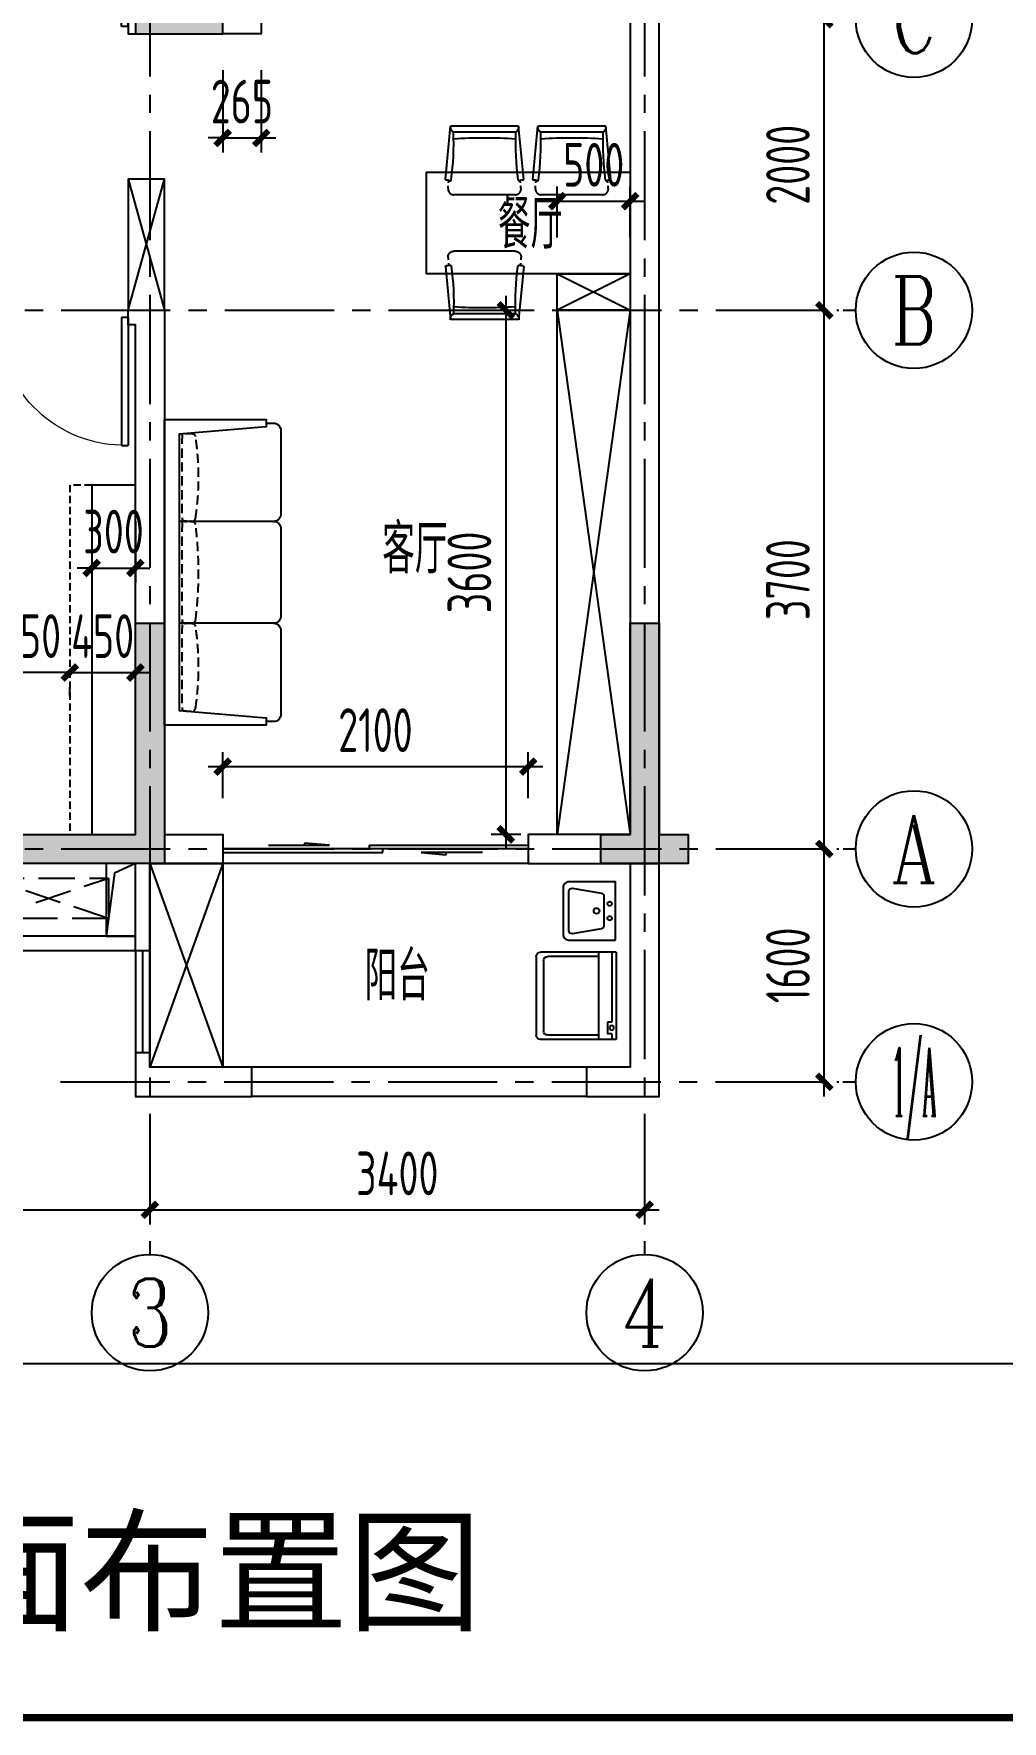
# Model space of a CAD drawing. Header units: millimetres. Extents: x -114775 to 99427, y -123028 to 12078.
# Drawn here: x 29075 to 35732, y -74442 to -62850 of the extents above; entities that cross this region are included whole.
import ezdxf
from ezdxf.enums import TextEntityAlignment as Align

# ---------------------------------------------------------------- set-up
doc = ezdxf.new("R2010")
doc.units = ezdxf.units.MM
doc.header["$LTSCALE"] = 1000
for name, pattern in [('1', [0.375, 0.25, -0.125]), ('CENTER', [50.8, 31.75, -6.35, 6.35, -6.35]), ('CENTER2', [1.125, 0.75, -0.125, 0.125, -0.125]), ('DASH', [0.35, 0.25, -0.1]), ('DASHED', [19.05, 12.7, -6.35])]:
    doc.linetypes.add(name, pattern=pattern)
doc.layers.get('0').update_dxf_attribs({"linetype": 'CONTINUOUS'})
doc.layers.get('Defpoints').update_dxf_attribs({"color": 6, "linetype": 'CONTINUOUS'})
for name, color, linetype in [('6#轴网(1-4)20181120$0$11 12 17 18 19 20 21 22-ZW$0$AXIS_轴号_A', 8, 'CONTINUOUS'), ('6#轴网(1-4)20181120$0$11 12 17 18 19 20 21 22-ZW$0$AXIS_轴文_A', 8, 'CONTINUOUS'), ('6#轴网(1-4)20181120$0$AXIS_TEXT', 8, 'CONTINUOUS'), ('A-Lvtry', 5, 'CONTINUOUS'), ('A-洞口', 105, 'CONTINUOUS'), ('A-烟气道', 105, 'CONTINUOUS'), ('A-看线', 105, 'CONTINUOUS'), ('A-空调室外机', 5, 'DASH'), ('AE-FLOR', 151, 'CONTINUOUS'), ('AXIS', 253, 'CENTER'), ('BORDER', 7, 'CONTINUOUS'), ('DIM', 3, 'CONTINUOUS'), ('P-活动家具', 146, 'CONTINUOUS'), ('PUB_HATCH', 8, 'CONTINUOUS'), ('PUB_TEXT', 7, 'CONTINUOUS'), ('S-ANNO-REVS', 1, 'CONTINUOUS'), ('WALL', 2, 'CONTINUOUS'), ('WINDOW', 4, 'CONTINUOUS'), ('剪力墙', 6, 'CONTINUOUS'), ('家具', 8, 'CONTINUOUS'), ('栏杆', 142, 'CONTINUOUS')]:
    doc.layers.add(name, color=color, linetype=linetype)
doc.layers.add('A-area', color=23, linetype='CONTINUOUS', plot=False)
doc.layers.add('A-FUR', color=8, linetype='CONTINUOUS', plot=False)
doc.styles.add('6#轴网(1-4)20181120$0$11 12 17 18 19 20 21 22-ZW$0$_TCH_AXIS', font='COMPLEX', dxfattribs={"bigfont": 'GBCBIG'})
doc.styles.add('6#轴网(1-4)20181120$0$COMPLEX', font='COMPLEX')
doc.styles.get("Standard").update_dxf_attribs({"font": 'tssdeng.shx', "bigfont": 'tssdchn.shx'})
doc.styles.add('ZZ', font='tssdeng.shx', dxfattribs={"width": 0.7, "bigfont": 'tssdchn.shx'})
doc.styles.add('黑体', font='simhei.ttf')
doc.dimstyles.new('TSSD_100_100', dxfattribs={"dimtxt": 300, "dimasz": 100, "dimexe": 100, "dimexo": 250, "dimgap": 100, "dimtad": 1, "dimdec": 0, "dimzin": 0, "dimdsep": 46, "dimtxsty": 'ZZ', "dimblk": 'ARCHTICK', "dimcen": 0, "dimdle": 100, "dimclrd": 256, "dimclrt": 7, "dimadec": 0, "dimazin": 0, "dimtfac": 1, "dimtdec": 0, "dimtix": 1, "dimtmove": 2, "dimatfit": 3, "dimfxl": 0, "dimtolj": 1, "dimtzin": 0, "dimarcsym": 0})

# ---------------------------------------------------------------- blocks, each defined once
blk = doc.blocks.new('__附着_A10-SGT-95户型_TEN24QEP_设计区$0$A-Toilet-9')
for p, q in [((-300, 0), (-300, 520)), ((-270, 550), (270, 550)), ((-270, 120), (-270, 470)), ((-240, 500), (240, 500)), ((270, 120), (270, 470)), ((300, 0), (300, 520)), ((-300, 120), (300, 120)), ((-300, 30), (180, 30)), ((-300, 0), (300, 0)), ((180, 60), (260, 60)), ((180, 30), (180, 60)), ((260, 30), (260, 60)), ((260, 30), (300, 30))]:
    blk.add_line(p, q)
blk.add_circle((220, 30), 15)
for centre, start, end in [((-270, 520), 90, 180), ((-240, 470), 90, 180), ((240, 470), 0, 90), ((270, 520), 0, 90)]:
    blk.add_arc(centre, 30, start, end)
blk = doc.blocks.new('__附着_A10-SGT-95户型_TEN24QEP_设计区$0$A-Kitchen-9')
at = {"ltscale": 0.6}
blk.add_line((400, -320), (400, 0), dxfattribs=at)
blk.add_lwpolyline([(400, 0), (0, 0), (0, -320, 0.414214), (40, -360), (360, -360, 0.414214), (400, -320)], format="xyb", dxfattribs=at)
blk.add_lwpolyline([(400, 0), (0, 0), (0, -320, 0.414214), (40, -360), (360, -360, 0.414214), (400, -320)], format="xyb", dxfattribs=at)
blk.add_lwpolyline([(323, -97), (356, -297, -0.463455), (336, -320), (64, -320, -0.463455), (44, -297), (77, -97, -0.366629), (97, -80), (303, -80, -0.366629)], format="xyb", close=True, dxfattribs=at)
blk.add_lwpolyline([(323, -97), (356, -297, -0.463455), (336, -320), (64, -320, -0.463455), (44, -297), (77, -97, -0.366629), (97, -80), (303, -80, -0.366629)], format="xyb", close=True, dxfattribs=at)
for centre, radius in [((150, -40), 15), ((200, -130), 20), ((250, -40), 15)]:
    blk.add_circle(centre, radius, dxfattribs=at)
blk = doc.blocks.new('chair4')
at = {"linetype": 'DASH', "ltscale": 200}
for p, q in [((-426, 250), (-410, 249)), ((-470, 211), (-470, -211)), ((-426, -250), (-410, -249))]:
    blk.add_line(p, q, dxfattribs=at)
at = {"ltscale": 20}
for p, q in [((-389, 247), (-372, 245)), ((-365, 269), (0, 234)), ((0, 234), (0, -234)), ((-40, 214), (-40, -214)), ((-389, -247), (-372, -245)), ((-365, -269), (0, -234))]:
    blk.add_line(p, q, dxfattribs=at)
at = {"linetype": 'DASH', "ltscale": 200, "extrusion": (0, 0, -1)}
for centre, start_param, end_param in [((-430, 211), 3.926991, 5.586837), ((-430, -211), 2.267145, 3.926991)]:
    blk.add_ellipse(centre, major_axis=(28.3, 28.3), ratio=1, start_param=start_param, end_param=end_param, dxfattribs=at)
at = {"ltscale": 20, "extrusion": (0, 0, -1)}
for centre, major_axis, ratio, start_param, end_param in [((-366, 237), (5.66, -5.66), 1, 0.914477, 2.702691), ((-440, 264), (50.3, 50.3), 1, 0.774487, 1.131895), ((-365, 265), (2.83, 2.83), 1, 3.91608, 5.586837), ((-6, 198), (26.3, 26.3), 1, 4.375488, 5.671939), ((-125, 1886), (-1792, 85), 0.932857, 4.621064, 4.803714), ((-2033, -2), (-3, 2384), 0.819086, 1.481782, 1.659811), ((-366, -237), (5.66, 5.66), 1, 3.580494, 5.368708), ((-125, -1886), (1792, 85), 0.932857, 4.621064, 4.803714), ((-6, -198), (26.3, 26.3), 1, 2.182042, 3.478494), ((-440, -264), (50.3, -50.3), 1, -1.131895, -0.774487), ((-365, -265), (2.83, -2.83), 1, 0.696349, 2.367105)]:
    blk.add_ellipse(centre, major_axis=major_axis, ratio=ratio, start_param=start_param, end_param=end_param, dxfattribs=at)
blk = doc.blocks.new('dwefe')
blk.add_lwpolyline([(36957, 174333), (38357, 174333), (38357, 175033), (36957, 175033)], close=True)
at = {"extrusion": (0, 0, -1), "xscale": -1, "zscale": -1, "rotation": 270}
for p in [(-37357, 175347), (-37957, 175347)]:
    blk.add_blockref('chair4', p, dxfattribs=at)
at = {"xscale": -1, "rotation": 90}
blk.add_blockref('chair4', (37957, 174019), dxfattribs=at)
blk = doc.blocks.new('6#轴网(1-4)20181120$0$_AXISO')
at = {"color": 8}
blk.add_circle((0, 0), 0.5, dxfattribs=at)
at = {"layer": '6#轴网(1-4)20181120$0$AXIS_TEXT', "color": 8, "style": '6#轴网(1-4)20181120$0$COMPLEX', "width": 1.041667}
blk.add_attdef('A', text='', height=0.56, dxfattribs=at).set_placement((-0.25, -0.28), (0.25, -0.28), align=Align.FIT)
blk = doc.blocks.new('_ArchTick')
at = {"color": 0, "linetype": 'ByBlock', "const_width": 0.4}
blk.add_lwpolyline([(-0.5, -0.5), (0.5, 0.5)], dxfattribs=at)
blk = doc.blocks.new('*D359')
at = {"layer": 'Defpoints', "color": 0}
for p in [(3400, -1600), (0, -1725), (3400, -2379)]:
    blk.add_point(p, dxfattribs=at)
at = {"layer": 'DIM', "color": 0, "lineweight": -2}
for p, q in [((3400, -1850), (3400, -2479)), ((0, -1975), (0, -2479))]:
    blk.add_line(p, q, dxfattribs=at)
at = {"layer": 'DIM', "lineweight": -2}
blk.add_line((-100, -2379), (3500, -2379), dxfattribs=at)
at = {"layer": 'DIM', "lineweight": -2, "xscale": 100, "yscale": 100, "zscale": 100, "rotation": 180}
blk.add_blockref('_ArchTick', (0, -2379), dxfattribs=at)
at = {"layer": 'DIM', "lineweight": -2, "xscale": 100, "yscale": 100, "zscale": 100}
blk.add_blockref('_ArchTick', (3400, -2379), dxfattribs=at)
at = {"layer": 'DIM', "color": 7, "insert": (1700, -2129), "char_height": 300, "attachment_point": 5, "style": 'ZZ'}
blk.add_mtext('\\A1;3400', dxfattribs=at)
blk = doc.blocks.new('*D360')
at = {"layer": 'Defpoints', "color": 0}
for p in [(3400, -1600), (6800, -1600), (6800, -2379)]:
    blk.add_point(p, dxfattribs=at)
at = {"layer": 'DIM', "color": 0, "lineweight": -2}
for p, q in [((3400, -1850), (3400, -2479)), ((6800, -1850), (6800, -2479))]:
    blk.add_line(p, q, dxfattribs=at)
at = {"layer": 'DIM', "lineweight": -2}
blk.add_line((3300, -2379), (6900, -2379), dxfattribs=at)
at = {"layer": 'DIM', "lineweight": -2, "xscale": 100, "yscale": 100, "zscale": 100, "rotation": 180}
blk.add_blockref('_ArchTick', (3400, -2379), dxfattribs=at)
at = {"layer": 'DIM', "lineweight": -2, "xscale": 100, "yscale": 100, "zscale": 100}
blk.add_blockref('_ArchTick', (6800, -2379), dxfattribs=at)
at = {"layer": 'DIM', "color": 7, "insert": (5100, -2129), "char_height": 300, "attachment_point": 5, "style": 'ZZ'}
blk.add_mtext('\\A1;3400', dxfattribs=at)
blk = doc.blocks.new('*D364')
at = {"layer": 'Defpoints', "color": 0}
for p in [(7872, 100), (8035, 100), (7872, -1500)]:
    blk.add_point(p, dxfattribs=at)
at = {"layer": 'DIM', "lineweight": -2}
blk.add_line((8035, -1600), (8035, 200), dxfattribs=at)
at = {"layer": 'DIM', "color": 0, "lineweight": -2}
for p, q in [((8122, 100), (8135, 100)), ((8122, -1500), (8135, -1500))]:
    blk.add_line(p, q, dxfattribs=at)
at = {"layer": 'DIM', "lineweight": -2, "xscale": 100, "yscale": 100, "zscale": 100}
for p, rotation in [((8035, 100), 90), ((8035, -1500), 270)]:
    blk.add_blockref('_ArchTick', p, dxfattribs=dict(at, rotation=rotation))
at = {"layer": 'DIM', "color": 7, "insert": (7785, -700), "char_height": 300, "attachment_point": 5, "rotation": 90, "style": 'ZZ'}
blk.add_mtext('\\A1;1600', dxfattribs=at)
blk = doc.blocks.new('*D365')
at = {"layer": 'Defpoints', "color": 0}
for p in [(7872, 3800), (8035, 3800), (7872, 100)]:
    blk.add_point(p, dxfattribs=at)
at = {"layer": 'DIM', "lineweight": -2}
blk.add_line((8035, 0), (8035, 3900), dxfattribs=at)
at = {"layer": 'DIM', "color": 0, "lineweight": -2}
for p, q in [((8122, 3800), (8135, 3800)), ((8122, 100), (8135, 100))]:
    blk.add_line(p, q, dxfattribs=at)
at = {"layer": 'DIM', "lineweight": -2, "xscale": 100, "yscale": 100, "zscale": 100}
for p, rotation in [((8035, 3800), 90), ((8035, 100), 270)]:
    blk.add_blockref('_ArchTick', p, dxfattribs=dict(at, rotation=rotation))
at = {"layer": 'DIM', "color": 7, "insert": (7785, 1950), "char_height": 300, "attachment_point": 5, "rotation": 90, "style": 'ZZ'}
blk.add_mtext('\\A1;3700', dxfattribs=at)
blk = doc.blocks.new('*D366')
at = {"layer": 'Defpoints', "color": 0}
for p in [(7872, 5800), (8035, 5800), (7872, 3800)]:
    blk.add_point(p, dxfattribs=at)
at = {"layer": 'DIM', "lineweight": -2}
blk.add_line((8035, 3700), (8035, 5900), dxfattribs=at)
at = {"layer": 'DIM', "color": 0, "lineweight": -2}
for p, q in [((8122, 5800), (8135, 5800)), ((8122, 3800), (8135, 3800))]:
    blk.add_line(p, q, dxfattribs=at)
at = {"layer": 'DIM', "lineweight": -2, "xscale": 100, "yscale": 100, "zscale": 100}
for p, rotation in [((8035, 5800), 90), ((8035, 3800), 270)]:
    blk.add_blockref('_ArchTick', p, dxfattribs=dict(at, rotation=rotation))
at = {"layer": 'DIM', "color": 7, "insert": (7785, 4800), "char_height": 300, "attachment_point": 5, "rotation": 90, "style": 'ZZ'}
blk.add_mtext('\\A1;2000', dxfattribs=at)
blk = doc.blocks.new('*D367')
at = {"layer": 'Defpoints', "color": 0}
for p in [(7872, 6700), (8035, 6700), (7872, 5800)]:
    blk.add_point(p, dxfattribs=at)
at = {"layer": 'DIM', "lineweight": -2}
blk.add_line((8035, 5700), (8035, 6800), dxfattribs=at)
at = {"layer": 'DIM', "color": 0, "lineweight": -2}
for p, q in [((8122, 6700), (8135, 6700)), ((8122, 5800), (8135, 5800))]:
    blk.add_line(p, q, dxfattribs=at)
at = {"layer": 'DIM', "lineweight": -2, "xscale": 100, "yscale": 100, "zscale": 100}
for p, rotation in [((8035, 6700), 90), ((8035, 5800), 270)]:
    blk.add_blockref('_ArchTick', p, dxfattribs=dict(at, rotation=rotation))
at = {"layer": 'DIM', "color": 7, "insert": (7785, 6250), "char_height": 300, "attachment_point": 5, "rotation": 90, "style": 'ZZ'}
blk.add_mtext('\\A1;900', dxfattribs=at)
blk = doc.blocks.new('B20190222130906')
at = {"layer": 'BORDER', "const_width": 50}
blk.add_lwpolyline([(2500, 500), (2500, 20500), (29200, 20500), (29200, 500)], close=True, dxfattribs=at)
blk = doc.blocks.new('A$C68CA6050')
blk.add_wipeout([(0, 850), (2100, 850), (2100, 150), (2075, 150), (2075, 100), (2072, 83), (2060, 65), (2040, 52), (2025, 50), (1450, 50), (1437, 52), (1423, 58), (1415, 65), (1407, 74), (1403, 82), (1400, 100), (1398, 86), (1395, 79), (1391, 71), (1380, 60), (1364, 52), (1350, 50), (750, 50), (733, 53), (725, 57), (715, 65), (708, 73), (703, 82), (701, 89), (700, 100), (698, 86), (694, 77), (691, 71), (685, 65), (677, 58), (670, 54), (650, 50), (641, 50), (75, 50), (58, 53), (40, 65), (32, 75), (26, 89), (25, 100), (25, 150), (0, 150)]).translate(0, 0, 0).dxf.layer = 'P-活动家具'
at = {"layer": 'P-活动家具', "elevation": 0}
blk.add_lwpolyline([(1050, 50), (1043, 50), (750, 50, -0.414214), (700, 100, -0.414214), (650, 50), (75, 50, -0.414214), (25, 100), (25, 150), (0, 150), (0, 850), (1050, 850), (2100, 850), (2100, 150), (2075, 150), (2075, 100, -0.414214), (2025, 50), (1450, 50, -0.414214), (1400, 100, -0.414214), (1350, 50), (1057, 50)], format="xyb", close=True, dxfattribs=at)
for points in [[(0, 850), (2100, 850), (2100, 150), (2050, 150), (2000, 750), (100, 750), (50, 150), (0, 150), (0, 850)], [(700, 100), (700, 750)], [(1400, 100), (1400, 750)]]:
    blk.add_lwpolyline(points, dxfattribs=at)
at = {"layer": 'P-活动家具', "color": 251, "linetype": 'DASHED', "ltscale": 0.005, "elevation": 0}
for points in [[(103, 729, -0.008996), (692, 729, -0.12873), (695, 650, -0.310462), (679, 636, -0.072657), (116, 636, -0.310462), (101, 650, -0.12873), (103, 729, -0.746294)], [(1392, 729, 0.007743), (708, 729, 0.12873), (705, 650, 0.310462), (721, 636, 0.062134), (1379, 636, 0.310462), (1395, 650, 0.12873), (1392, 729, 0.746294)], [(1996, 729, 0.009023), (1409, 729, 0.12873), (1406, 650, 0.310462), (1422, 636, 0.072882), (1983, 636, 0.310462), (1999, 650, 0.12873), (1996, 729, 0.746294)]]:
    blk.add_lwpolyline(points, format="xyb", dxfattribs=at)
blk = doc.blocks.new('*D344')
at = {"layer": 'Defpoints', "color": 0}
for p in [(32474, -67884), (30374, -68350), (32474, -68350)]:
    blk.add_point(p, dxfattribs=at)
at = {"layer": 'DIM', "color": 0, "lineweight": -2}
for p, q in [((30374, -68100), (30374, -67784)), ((32474, -68100), (32474, -67784))]:
    blk.add_line(p, q, dxfattribs=at)
at = {"layer": 'DIM', "lineweight": -2}
blk.add_line((30274, -67884), (32574, -67884), dxfattribs=at)
at = {"layer": 'DIM', "lineweight": -2, "xscale": 100, "yscale": 100, "zscale": 100, "rotation": 180}
blk.add_blockref('_ArchTick', (30374, -67884), dxfattribs=at)
at = {"layer": 'DIM', "lineweight": -2, "xscale": 100, "yscale": 100, "zscale": 100}
blk.add_blockref('_ArchTick', (32474, -67884), dxfattribs=at)
at = {"layer": 'DIM', "color": 7, "insert": (31424, -67634), "char_height": 300, "attachment_point": 5, "style": 'ZZ'}
blk.add_mtext('\\A1;2100', dxfattribs=at)
blk = doc.blocks.new('*D346')
at = {"layer": 'Defpoints', "color": 0}
for p in [(30374, -62850), (30639, -62850), (30639, -63566)]:
    blk.add_point(p, dxfattribs=at)
at = {"layer": 'DIM', "color": 0, "lineweight": -2}
for p, q in [((30374, -63100), (30374, -63666)), ((30639, -63100), (30639, -63666))]:
    blk.add_line(p, q, dxfattribs=at)
at = {"layer": 'DIM', "lineweight": -2}
for p, q in [((30374, -63566), (30274, -63566)), ((30374, -63566), (30639, -63566)), ((30639, -63566), (30739, -63566))]:
    blk.add_line(p, q, dxfattribs=at)
at = {"layer": 'DIM', "lineweight": -2, "xscale": 100, "yscale": 100, "zscale": 100}
blk.add_blockref('_ArchTick', (30374, -63566), dxfattribs=at)
at = {"layer": 'DIM', "lineweight": -2, "xscale": 100, "yscale": 100, "zscale": 100, "rotation": 180}
blk.add_blockref('_ArchTick', (30639, -63566), dxfattribs=at)
at = {"layer": 'DIM', "color": 7, "insert": (30506, -63316), "char_height": 300, "attachment_point": 5, "style": 'ZZ'}
blk.add_mtext('\\A1;265', dxfattribs=at)
blk = doc.blocks.new('$DorLib2D$00000131')
at = {"color": 0, "linetype": 'Continuous'}
for p, q in [((0.15, 0.125), (0.2319, 0.1973)), ((0.2319, 0.1973), (0.2319, 0.125)), ((-0.5, 0.125), (-0.5, 0)), ((0.0192, 0.125), (-0.5, 0.125)), ((0.0192, 0), (0.0192, 0.125)), ((0.35, 0.125), (0.15, 0.125)), ((-0.5, 0), (0.0192, 0)), ((-0.024, 0), (0.5, 0)), ((-0.024, -0.125), (-0.024, 0)), ((0.5, 0), (0.5, -0.125)), ((-0.35, -0.125), (-0.15, -0.125)), ((-0.2319, -0.1973), (-0.2319, -0.125)), ((-0.15, -0.125), (-0.2319, -0.1973)), ((0.5, -0.125), (-0.024, -0.125))]:
    blk.add_line(p, q, dxfattribs=at)
blk = doc.blocks.new('$TCHSYS$WIN2D')
for p, q in [((-0.5, 0.5), (0.5, 0.5)), ((-0.5, 0.5), (-0.5, -0.5)), ((0.5, 0.5), (0.5, -0.5)), ((0.5, 0.1667), (-0.5, 0.1667)), ((0.5, -0.1667), (-0.5, -0.1667)), ((-0.5, -0.5), (0.5, -0.5))]:
    blk.add_line(p, q)
blk = doc.blocks.new('$DorLib2D$00000001')
for p, q in [((0.45, 0.975), (0.5, 0.975)), ((0.45, 0), (0.45, 0.975)), ((0.5, 0), (0.5, 0.975)), ((0.5, 0), (0.45, 0))]:
    blk.add_line(p, q)
at = {"lineweight": 13}
blk.add_arc((0.475, 0), 0.975, 91.4693, 180, dxfattribs=at)
blk = doc.blocks.new('ktswaj')
at = {"linetype": 'DASH'}
blk.add_lwpolyline([(15990, 179083), (15990, 178253), (16268, 178253), (16268, 179083)], close=True, dxfattribs=at)
for points in [[(15990, 179083), (16268, 178253)], [(15990, 178253), (16268, 179083)]]:
    blk.add_lwpolyline(points, dxfattribs=at)
blk = doc.blocks.new('A3ktsjw')
at = {"layer": '栏杆'}
for points in [[(-26114, 169535), (-26114, 170135), (-24864, 170135), (-24864, 169535)], [(-26014, 169535), (-26014, 170035), (-24964, 170035), (-24964, 169535)]]:
    blk.add_lwpolyline(points, dxfattribs=at)
at = {"layer": 'A-空调室外机', "extrusion": (0, 0, -1), "zscale": -1, "rotation": 90}
blk.add_blockref('ktswaj', (204157, 153656), dxfattribs=at)
blk = doc.blocks.new('B20190310213323')
at = {"layer": 'PUB_HATCH'}
for points in [[(800, 9200), (1400, 9200), (1400, 8800), (800, 8800)], [(4000, 5900), (3600, 5900), (3600, 8800), (4150, 8800), (4150, 9000), (3400, 9000), (3400, 5700), (3600, 5700), (4000, 5700)], [(6800, 9000), (7000, 9000), (7000, 7000), (6800, 7000), (6800, 8800)], [(0, 5900), (200, 5900), (200, 3900), (0, 3900), (0, 5700)], [(-400, 0), (-400, 200), (0, 200), (0, 1650), (200, 1650), (200, 200), (600, 200), (600, 0)], [(3400, 200), (3400, 1650), (3600, 1650), (3600, 0), (2500, 0), (2500, 200)], [(6600, 0), (6600, 200), (6800, 200), (6800, 1650), (7000, 1650), (7000, 200), (7200, 200), (7200, 0)]]:
    blk.add_hatch(color=256, dxfattribs=at).paths.add_polyline_path(points)
at = {"layer": 'A-洞口'}
blk.add_lwpolyline([(3200, 0), (3200, -500), (3400, -500), (3400, 0)], close=True, dxfattribs=at)
blk.add_lwpolyline([(3400, 0), (3257, -66), (3200, -500)], dxfattribs=at)
at = {"layer": 'A-烟气道'}
for points in [[(3600, 8800), (3980, 8800), (3980, 8320), (3600, 8320)], [(3615, 8785), (3965, 8785), (3965, 8335), (3615, 8335)]]:
    blk.add_lwpolyline(points, close=True, dxfattribs=at)
blk.add_lwpolyline([(3615, 8335), (3698, 8708), (3965, 8785)], dxfattribs=at)
at = {"layer": 'A-看线'}
blk.add_lwpolyline([(2100, 200), (600, 200)], dxfattribs=at)
at = {"layer": 'AE-FLOR'}
for points in [[(3400, -600), (3400, -1300)], [(3500, -1300), (3500, -600)], [(6500, -1400), (4200, -1400)], [(6500, -1600), (4200, -1600)]]:
    blk.add_lwpolyline(points, dxfattribs=at)
at = {"layer": 'WALL'}
for points in [[(1000, 5800), (1000, 8800), (1500, 8800), (1500, 9000), (800, 9000), (800, 5900), (800, 5700), (900, 5700), (2300, 5700), (2300, 4700), (2400, 4700), (2400, 5700), (2450, 5700), (2450, 5800), (2400, 5800)], [(5700, 8800), (5700, 9000), (5050, 9000), (5050, 9000), (5050, 8800)], [(7000, 100), (7000, 9000), (6700, 9000), (6700, 8800), (6800, 8800), (6800, 200), (6100, 200), (6100, 0), (6800, 0), (6800, -1400), (6500, -1400), (6500, -1600), (7000, -1600)], [(5300, 8800), (5400, 8800), (5400, 8200), (5300, 8200)], [(4265, 6600), (3600, 6600), (3600, 6700), (4265, 6700)], [(4000, 0), (3500, 0), (3500, -600), (3400, -600), (3400, 0), (2200, 0), (2200, -600), (2100, -600), (2100, -400), (2100, 200), (3400, 200), (3400, 3700), (3350, 3700), (3350, 3800), (3600, 3800), (3600, 200), (4000, 200)], [(3500, -1400), (3500, -1300), (3400, -1300), (3400, -1600), (4200, -1600), (4200, -1400)]]:
    blk.add_lwpolyline(points, close=True, dxfattribs=at)
for points in [[(3600, 5800), (3600, 8800), (4150, 8800), (4150, 9000), (3500, 9000), (3000, 9000), (3000, 8800), (3400, 8800), (3400, 5800), (3350, 5800), (3350, 5700), (3500, 5700)], [(3980, 8320), (4280, 8320), (4280, 8800)], [(3980, 8370), (4230, 8370), (4230, 8800)], [(600, -400), (600, 200), (200, 200), (200, 3700), (2400, 3700), (2450, 3700), (2450, 3800), (2400, 3800), (2400, 3900), (2300, 3900), (2300, 3800), (200, 3800), (200, 5700), (200, 5900), (200, 6500), (0, 6500), (0, 5800), (0, 3800), (0, 0), (500, 0), (500, -600), (600, -600), (600, -400)], [(200, 4700), (500, 4700), (500, 3800)], [(200, 4650), (450, 4650), (450, 3800)]]:
    blk.add_lwpolyline(points, dxfattribs=at)
at = {"layer": 'WALL', "elevation": 0}
blk.add_lwpolyline([(4000, 5900), (4265, 5900), (4265, 5700), (4000, 5700)], close=True, dxfattribs=at)
at = {"layer": 'WINDOW'}
for p, q in [((6700, 9000, 0), (5700, 9000, 0)), ((2300, 4700), (2300, 3900)), ((6100, 0), (4000, 0))]:
    blk.add_line(p, q, dxfattribs=at)
at = {"layer": '剪力墙', "elevation": 0}
for points in [[(800, 9200), (1400, 9200), (1400, 8800), (800, 8800)], [(4000, 5900), (3600, 5900), (3600, 8800), (4150, 8800), (4150, 9000), (3400, 9000), (3400, 5700), (3600, 5700), (4000, 5700)], [(6800, 9000), (7000, 9000), (7000, 7000), (6800, 7000), (6800, 8800)], [(0, 5900), (200, 5900), (200, 3900), (0, 3900), (0, 5700)], [(3400, 200), (3400, 1650), (3600, 1650), (3600, 0), (2500, 0), (2500, 200)]]:
    blk.add_lwpolyline(points, close=True, dxfattribs=at)
for points in [[(1000, 8800), (1000, 8800)], [(6800, 8800), (6800, 8800)], [(0, 5700), (0, 5700)], [(-400, 0), (-400, 200), (0, 200), (0, 1650), (200, 1650), (200, 200), (600, 200), (600, 0), (-400, 0), (200, 0)], [(6600, 0), (6600, 200), (6800, 200), (6800, 1650), (7000, 1650), (7000, 200), (7200, 200), (7200, 0), (6600, 0), (7000, 0)], [(3600, 200), (3600, 200)]]:
    blk.add_lwpolyline(points, dxfattribs=at)
at = {"layer": '栏杆'}
for points in [[(3400, -500), (2200, -500)], [(3400, -600), (2200, -600)]]:
    blk.add_lwpolyline(points, dxfattribs=at)
at = {"layer": 'A-area'}
blk.add_blockref('A3ktsjw', (29014, -160535), dxfattribs=at)
at = {"layer": 'A-空调室外机', "extrusion": (0, 0, -1), "zscale": -1, "rotation": 90}
blk.add_blockref('ktswaj', (175868, -16368), dxfattribs=at)
at = {"layer": 'WINDOW'}
for name, p, xscale, yscale, zscale, rotation in [('$TCHSYS$WIN2D', (2250, 8900), 1500, 200, 1500, 180), ('$TCHSYS$WIN2D', (4600, 8900), 900, 200, 900, 180), ('$DorLib2D$00000001', (6200, 8900), -1000, 1000, -1000, 180), ('$TCHSYS$WIN2D', (500, 5800), -600, 200, -600, 180), ('$DorLib2D$00000001', (2350, 4300), -800, 800, 800, 90), ('$DorLib2D$00000001', (2900, 3750), -900, 900, -900, 180)]:
    blk.add_blockref(name, p, dxfattribs=dict(at, xscale=xscale, yscale=yscale, zscale=zscale, rotation=rotation))
for name, p, xscale, yscale, zscale in [('$DorLib2D$00000001', (2900, 5750), 900, 900, -900), ('$DorLib2D$00000131', (5050, 100), -2100, 200, 2100), ('$TCHSYS$WIN2D', (1350, -500), -1500, 200, 1500)]:
    blk.add_blockref(name, p, dxfattribs=dict(at, xscale=xscale, yscale=yscale, zscale=zscale))
blk = doc.blocks.new('*D371')
at = {"layer": 'Defpoints', "color": 0}
for p in [(33174, -64000), (32674, -64500), (33174, -64500)]:
    blk.add_point(p, dxfattribs=at)
at = {"layer": 'DIM', "color": 0, "lineweight": -2}
for p, q in [((32674, -64250), (32674, -63900)), ((33174, -64250), (33174, -63900))]:
    blk.add_line(p, q, dxfattribs=at)
at = {"layer": 'DIM', "lineweight": -2}
for p, q in [((32674, -64000), (32574, -64000)), ((32674, -64000), (33174, -64000)), ((33174, -64000), (33274, -64000))]:
    blk.add_line(p, q, dxfattribs=at)
at = {"layer": 'DIM', "lineweight": -2, "xscale": 100, "yscale": 100, "zscale": 100}
blk.add_blockref('_ArchTick', (32674, -64000), dxfattribs=at)
at = {"layer": 'DIM', "lineweight": -2, "xscale": 100, "yscale": 100, "zscale": 100, "rotation": 180}
blk.add_blockref('_ArchTick', (33174, -64000), dxfattribs=at)
at = {"layer": 'DIM', "color": 7, "insert": (32924, -63750), "char_height": 300, "attachment_point": 5, "style": 'ZZ'}
blk.add_mtext('\\A1;500', dxfattribs=at)
blk = doc.blocks.new('*D372')
at = {"layer": 'Defpoints', "color": 0}
for p in [(32674, -64750), (32320, -68350), (32674, -68350)]:
    blk.add_point(p, dxfattribs=at)
at = {"layer": 'DIM', "lineweight": -2}
blk.add_line((32320, -64650), (32320, -68450), dxfattribs=at)
at = {"layer": 'DIM', "color": 0, "lineweight": -2}
for p, q in [((32424, -64750), (32220, -64750)), ((32424, -68350), (32220, -68350))]:
    blk.add_line(p, q, dxfattribs=at)
at = {"layer": 'DIM', "lineweight": -2, "xscale": 100, "yscale": 100, "zscale": 100}
for p, rotation in [((32320, -64750), 90), ((32320, -68350), 270)]:
    blk.add_blockref('_ArchTick', p, dxfattribs=dict(at, rotation=rotation))
at = {"layer": 'DIM', "color": 7, "insert": (32070, -66550), "char_height": 300, "attachment_point": 5, "rotation": 90, "style": 'ZZ'}
blk.add_mtext('\\A1;3600', dxfattribs=at)
blk = doc.blocks.new('*D393')
at = {"layer": 'Defpoints', "color": 0}
for p in [(28774, -67150), (29324, -67150), (28774, -67238)]:
    blk.add_point(p, dxfattribs=at)
at = {"layer": 'DIM', "lineweight": -2}
for p, q in [((28774, -67238), (28674, -67238)), ((29324, -67238), (28774, -67238)), ((29324, -67238), (29424, -67238))]:
    blk.add_line(p, q, dxfattribs=at)
at = {"layer": 'DIM', "color": 0, "lineweight": -2}
for p, q in [((28774, -67400), (28774, -67338)), ((29324, -67400), (29324, -67338))]:
    blk.add_line(p, q, dxfattribs=at)
at = {"layer": 'DIM', "lineweight": -2, "xscale": 100, "yscale": 100, "zscale": 100}
blk.add_blockref('_ArchTick', (28774, -67238), dxfattribs=at)
at = {"layer": 'DIM', "lineweight": -2, "xscale": 100, "yscale": 100, "zscale": 100, "rotation": 180}
blk.add_blockref('_ArchTick', (29324, -67238), dxfattribs=at)
at = {"layer": 'DIM', "color": 7, "insert": (29049, -66988), "char_height": 300, "attachment_point": 5, "style": 'ZZ'}
blk.add_mtext('\\A1;550', dxfattribs=at)
blk = doc.blocks.new('*D394')
at = {"layer": 'Defpoints', "color": 0}
for p in [(29474, -65950), (29774, -65950), (29774, -66520)]:
    blk.add_point(p, dxfattribs=at)
at = {"layer": 'DIM', "color": 0, "lineweight": -2}
for p, q in [((29474, -66200), (29474, -66620)), ((29774, -66200), (29774, -66620))]:
    blk.add_line(p, q, dxfattribs=at)
at = {"layer": 'DIM', "lineweight": -2}
for p, q in [((29474, -66520), (29374, -66520)), ((29474, -66520), (29774, -66520)), ((29774, -66520), (29874, -66520))]:
    blk.add_line(p, q, dxfattribs=at)
at = {"layer": 'DIM', "lineweight": -2, "xscale": 100, "yscale": 100, "zscale": 100}
blk.add_blockref('_ArchTick', (29474, -66520), dxfattribs=at)
at = {"layer": 'DIM', "lineweight": -2, "xscale": 100, "yscale": 100, "zscale": 100, "rotation": 180}
blk.add_blockref('_ArchTick', (29774, -66520), dxfattribs=at)
at = {"layer": 'DIM', "color": 7, "insert": (29624, -66270), "char_height": 300, "attachment_point": 5, "style": 'ZZ'}
blk.add_mtext('\\A1;300', dxfattribs=at)
blk = doc.blocks.new('*D395')
at = {"layer": 'Defpoints', "color": 0}
for p in [(29324, -67150), (29774, -67150), (29774, -67238)]:
    blk.add_point(p, dxfattribs=at)
at = {"layer": 'DIM', "lineweight": -2}
for p, q in [((29324, -67238), (29224, -67238)), ((29324, -67238), (29774, -67238)), ((29774, -67238), (29874, -67238))]:
    blk.add_line(p, q, dxfattribs=at)
at = {"layer": 'DIM', "color": 0, "lineweight": -2}
for p, q in [((29324, -67400), (29324, -67338)), ((29774, -67400), (29774, -67338))]:
    blk.add_line(p, q, dxfattribs=at)
at = {"layer": 'DIM', "lineweight": -2, "xscale": 100, "yscale": 100, "zscale": 100}
blk.add_blockref('_ArchTick', (29324, -67238), dxfattribs=at)
at = {"layer": 'DIM', "lineweight": -2, "xscale": 100, "yscale": 100, "zscale": 100, "rotation": 180}
blk.add_blockref('_ArchTick', (29774, -67238), dxfattribs=at)
at = {"layer": 'DIM', "color": 7, "insert": (29549, -66988), "char_height": 300, "attachment_point": 5, "style": 'ZZ'}
blk.add_mtext('\\A1;450', dxfattribs=at)
blk = doc.blocks.new('B20190222125856')
at = {"layer": 'AXIS', "linetype": 'CENTER2'}
for p, q in [((3400, 11781), (3400, -2685.7)), ((6800, 11781), (6800, -2685.7)), ((-2834.7, 3800), (8251.2, 3800)), ((-2834.7, 100), (8251.2, 100)), ((2786.3, -1500), (8251.2, -1500))]:
    blk.add_line(p, q, dxfattribs=at)
at = {"layer": '6#轴网(1-4)20181120$0$11 12 17 18 19 20 21 22-ZW$0$AXIS_轴号_A', "color": 6}
ref = blk.add_blockref('6#轴网(1-4)20181120$0$_AXISO', (8651.2, 5800), dxfattribs=dict(at, xscale=800, yscale=800, zscale=800))
ref.add_attrib('A', 'C', dxfattribs={"layer": '6#轴网(1-4)20181120$0$11 12 17 18 19 20 21 22-ZW$0$AXIS_轴文_A', "height": 465.9, "style": '6#轴网(1-4)20181120$0$11 12 17 18 19 20 21 22-ZW$0$_TCH_AXIS', "width": 0.933333}).set_placement((8495.9, 5567), (8806.5, 5567), align=Align.FIT)
ref = blk.add_blockref('6#轴网(1-4)20181120$0$_AXISO', (8651.2, 3800), dxfattribs=dict(at, xscale=800, yscale=800, zscale=800))
ref.add_attrib('A', 'B', dxfattribs={"layer": '6#轴网(1-4)20181120$0$11 12 17 18 19 20 21 22-ZW$0$AXIS_轴文_A', "height": 465.9, "style": '6#轴网(1-4)20181120$0$11 12 17 18 19 20 21 22-ZW$0$_TCH_AXIS', "width": 0.823529}).set_placement((8495.9, 3567), (8806.5, 3567), align=Align.FIT)
ref = blk.add_blockref('6#轴网(1-4)20181120$0$_AXISO', (8651.2, 100), dxfattribs=dict(at, xscale=800, yscale=800, zscale=800))
ref.add_attrib('A', 'A', dxfattribs={"layer": '6#轴网(1-4)20181120$0$11 12 17 18 19 20 21 22-ZW$0$AXIS_轴文_A', "height": 465.9, "style": '6#轴网(1-4)20181120$0$11 12 17 18 19 20 21 22-ZW$0$_TCH_AXIS', "width": 0.777778}).set_placement((8495.9, -133), (8806.5, -133), align=Align.FIT)
ref = blk.add_blockref('6#轴网(1-4)20181120$0$_AXISO', (8651.2, -1500), dxfattribs=dict(at, xscale=800, yscale=800, zscale=800))
ref.add_attrib('A', '1/A', dxfattribs={"layer": '6#轴网(1-4)20181120$0$11 12 17 18 19 20 21 22-ZW$0$AXIS_轴文_A', "height": 465.95, "style": '6#轴网(1-4)20181120$0$11 12 17 18 19 20 21 22-ZW$0$_TCH_AXIS', "width": 0.254545}).set_placement((8495.9, -1733), (8806.5, -1733), align=Align.FIT)
at = {"layer": '6#轴网(1-4)20181120$0$11 12 17 18 19 20 21 22-ZW$0$AXIS_轴号_A'}
ref = blk.add_blockref('6#轴网(1-4)20181120$0$_AXISO', (3400, -3085.7), dxfattribs=dict(at, xscale=800, yscale=800, zscale=800))
ref.add_attrib('A', '3', dxfattribs={"layer": '6#轴网(1-4)20181120$0$11 12 17 18 19 20 21 22-ZW$0$AXIS_轴文_A', "height": 465.9, "style": '6#轴网(1-4)20181120$0$11 12 17 18 19 20 21 22-ZW$0$_TCH_AXIS'}).set_placement((3244.7, -3318.7), (3555.3, -3318.7), align=Align.FIT)
ref = blk.add_blockref('6#轴网(1-4)20181120$0$_AXISO', (6800, -3085.7), dxfattribs=dict(at, xscale=800, yscale=800, zscale=800))
ref.add_attrib('A', '4', dxfattribs={"layer": '6#轴网(1-4)20181120$0$11 12 17 18 19 20 21 22-ZW$0$AXIS_轴文_A', "height": 465.9, "style": '6#轴网(1-4)20181120$0$11 12 17 18 19 20 21 22-ZW$0$_TCH_AXIS', "width": 0.875}).set_placement((6644.7, -3318.7), (6955.3, -3318.7), align=Align.FIT)
at = {"layer": 'DIM'}
for base, p1, p2, picture, middle in [((8035.2, 6700), (7872, 5800), (7872, 6700), '*D367', (7785.2, 6250)), ((8035.2, 5800), (7872, 3800), (7872, 5800), '*D366', (7785.2, 4800)), ((8035.2, 3800), (7872, 100), (7872, 3800), '*D365', (7785.2, 1950)), ((8035.2, 100), (7872, -1500), (7872, 100), '*D364', (7785.2, -700))]:
    dim = blk.add_linear_dim(base=base, p1=p1, p2=p2, angle=90, dimstyle='TSSD_100_100', dxfattribs=at)
    dim.commit()
    dim.dimension.update_dxf_attribs({"geometry": picture, "text_midpoint": middle})
for base, p1, p2, picture, middle in [((3400, -2379.1), (0, -1724.9), (3400, -1600), '*D359', (1700, -2129.1)), ((6800, -2379.1), (3400, -1600), (6800, -1600), '*D360', (5100, -2129.1))]:
    dim = blk.add_linear_dim(base=base, p1=p1, p2=p2, dimstyle='TSSD_100_100', dxfattribs=at)
    dim.commit()
    dim.dimension.update_dxf_attribs({"geometry": picture, "text_midpoint": middle})

msp = doc.modelspace()

# ---------------------------------------------------------------- linework, layer by layer
msp.add_lwpolyline([(33174, -64499.9), (31774, -64499.9), (31774, -63799.9), (33174, -63799.9)], close=True)
at = {"layer": 'A-FUR'}
for p, q in [((29724, -64749.9), (29974, -63849.9)), ((29724, -63849.9), (29974, -64749.9)), ((32674, -64499.9), (33174, -64749.9)), ((33174, -64499.9), (32674, -64749.9)), ((32674, -64749.9), (33174, -68349.9)), ((33174, -64749.9), (32674, -68349.9)), ((30374, -68549.9), (29874, -69949.9)), ((29874, -68549.9), (30374, -69949.9))]:
    msp.add_line(p, q, dxfattribs=at)
for points in [[(29974, -64749.9), (29974, -63849.9), (29724, -63849.9), (29724, -64749.9)], [(32674, -64499.9), (33174, -64499.9), (33174, -64749.9), (32674, -64749.9)], [(32674, -64749.9), (33174, -64749.9), (33174, -68349.9), (32674, -68349.9)], [(29874, -68549.9), (30374, -68549.9), (30374, -69949.9), (29874, -69949.9)]]:
    msp.add_lwpolyline(points, close=True, dxfattribs=at)
at = {"layer": 'S-ANNO-REVS'}
msp.add_xline((50314.1, -71984.8), (1, 0), dxfattribs=at)
at = {"layer": 'WALL'}
msp.add_lwpolyline([(29474, -68349.9), (29774, -68349.9), (29774, -65949.9), (29474, -65949.9)], close=True, dxfattribs=at)
at = {"layer": '家具', "linetype": '1', "ltscale": 0.2}
msp.add_lwpolyline([(29774, -68349.9), (29774, -65949.9), (29324, -65949.9), (29324, -68349.9)], close=True, dxfattribs=at)
at = {"layer": '栏杆'}
msp.add_lwpolyline([(29824, -69149.9), (29824, -69849.9)], dxfattribs=at)

# ---------------------------------------------------------------- block references
at = {"layer": 'A-FUR', "xscale": -1}
msp.add_blockref('dwefe', (70130.8, -238832.8), dxfattribs=at)
at = {"layer": 'A-Lvtry', "rotation": 270}
msp.add_blockref('__附着_A10-SGT-95户型_TEN24QEP_设计区$0$A-Kitchen-9', (33073.8, -68676), dxfattribs=at)
at = {"layer": 'A-Lvtry', "extrusion": (0, 0, -1), "zscale": -1, "rotation": 270}
msp.add_blockref('__附着_A10-SGT-95户型_TEN24QEP_设计区$0$A-Toilet-9', (-33078, -69458.9), dxfattribs=at)
at = {"layer": 'DIM'}
for name, p in [('B20190222130906', (13428.1, -74917.2)), ('B20190222125856', (26474, -68549.9))]:
    msp.add_blockref(name, p, dxfattribs=at)

# ---------------------------------------------------------------- texts
at = {"layer": 'PUB_TEXT', "width": 0.7}
for s, p in [('餐厅', (32265.4, -64326.8)), ('客厅', (31470.2, -66557.9)), ('阳台', (31349.4, -69490.6))]:
    msp.add_text(s, height=337.59, dxfattribs=at).set_placement(p)
at = {"layer": 'PUB_TEXT', "style": '黑体'}
msp.add_text('平面布置图', height=675.18, dxfattribs=at).set_placement((27550.8, -73749.9))

# ---------------------------------------------------------------- dimensions: what is measured, and where the dimension line sits
at = {"layer": 'DIM'}
for base, p1, p2, picture, middle in [((30639, -63566.5), (30374, -62849.9), (30639, -62849.9), '*D346', (30506.5, -63316.5)), ((33174, -63999.9), (32674, -64499.9), (33174, -64499.9), '*D371', (32924, -63749.9)), ((28773.6, -67237.7), (29324, -67149.9), (28773.6, -67149.9), '*D393', (29048.8, -66987.7)), ((29774, -67237.7), (29324, -67149.9), (29774, -67149.9), '*D395', (29549, -66987.7))]:
    dim = msp.add_linear_dim(base=base, p1=p1, p2=p2, dimstyle='TSSD_100_100', dxfattribs=at)
    dim.commit()
    dim.dimension.update_dxf_attribs({"geometry": picture, "text_midpoint": middle})
dim = msp.add_linear_dim(base=(32319.9, -68349.9), p1=(32674, -64749.9), p2=(32674, -68349.9), angle=90, dimstyle='TSSD_100_100', dxfattribs=at)
dim.commit()
dim.dimension.update_dxf_attribs({"geometry": '*D372', "text_midpoint": (32069.9, -66549.9)})

# ---------------------------------------------------------------- next in the draw order: block references
at = {"layer": 'P-活动家具', "rotation": 90}
msp.add_blockref('A$C68CA6050', (30824, -67599.9, 0), dxfattribs=at)

# ---------------------------------------------------------------- next in the draw order: block references
at = {"layer": 'WALL'}
msp.add_blockref('B20190310213323', (26374, -68549.9), dxfattribs=at)

# ---------------------------------------------------------------- next in the draw order: dimensions: what is measured, and where the dimension line sits
at = {"layer": 'DIM'}
for base, p1, p2, picture, middle in [((29774, -66520.4), (29474, -65949.9), (29774, -65949.9), '*D394', (29624, -66270.4)), ((32474, -67884.4), (30374, -68349.9), (32474, -68349.9), '*D344', (31424, -67634.4))]:
    dim = msp.add_linear_dim(base=base, p1=p1, p2=p2, dimstyle='TSSD_100_100', dxfattribs=at)
    dim.commit()
    dim.dimension.update_dxf_attribs({"geometry": picture, "text_midpoint": middle})

doc.saveas('drawing.dxf')
